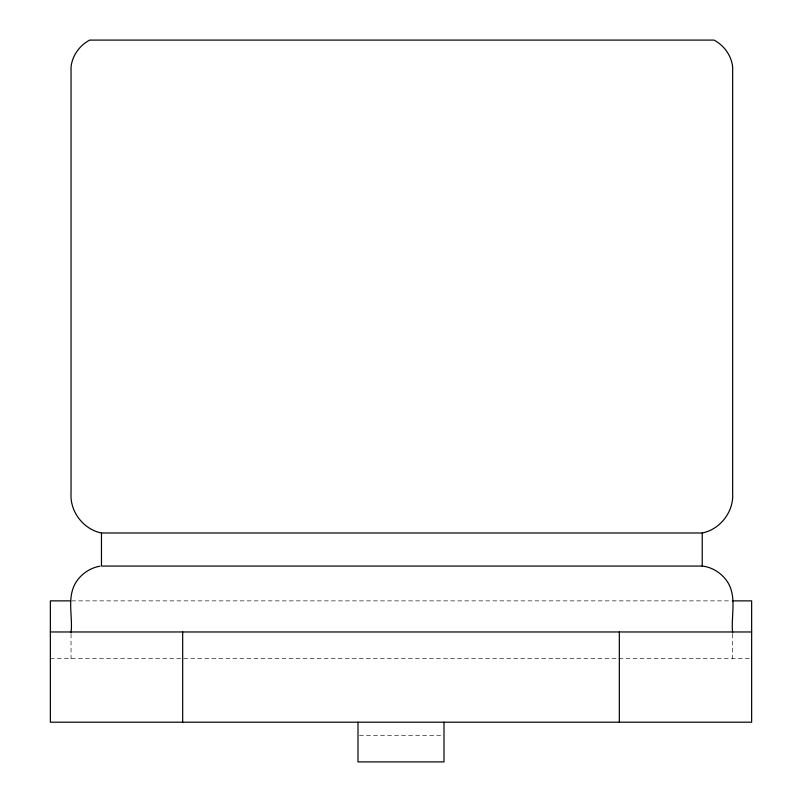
<?xml version="1.0" encoding="UTF-8"?>
<svg xmlns="http://www.w3.org/2000/svg" width="802" height="802" viewBox="0 0 802 802"><rect width="100%" height="100%" fill="white"/><g stroke="black" fill="none" stroke-linecap="round" stroke-linejoin="round"><path stroke-width="0.6" stroke-dasharray="4.01 3.01" d="M71.639 600.868L731.614 600.868M50.356 658.693L751.644 658.693M359.456 735.434L442.544 735.434M732.647 634.071L732.647 658.693M71.047 634.071L71.047 658.693"/><path stroke-width="1.2" d="M702.241 532.989C720.276 529.39 733.87 511.636 732.647 493.29L732.647 66.957C731.424 55.619 724.066 45.353 714.001 40.1L89.694 40.1C79.629 45.353 72.27 55.619 71.047 66.957L71.047 493.29C69.824 511.636 83.428 529.39 101.463 532.989L702.241 532.989L702.241 566.062C711.755 567.094 720.547 572.478 726.251 580.107C737.68 595.355 730.712 615.545 732.647 632.838M99.939 566.202C89.212 568.047 79.619 575.054 74.596 584.718C67.178 599.675 72.922 616.969 71.047 632.838M702.241 566.062L101.463 566.062L101.463 532.989M70.386 600.868L50.356 600.868L50.356 722.201L751.644 722.201L751.644 600.868L732.868 600.868M50.356 631.966L751.644 631.966M619.324 631.966L619.324 722.201M444.007 722.201L444.007 761.9L357.993 761.9L357.993 722.201M182.676 631.966L182.676 722.201"/></g></svg>
